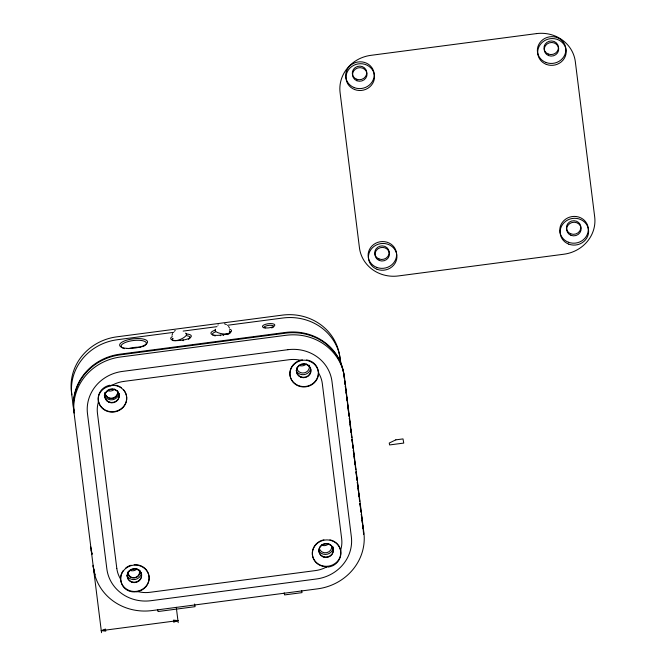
<?xml version="1.0" encoding="UTF-8"?>
<svg xmlns="http://www.w3.org/2000/svg" width="666" height="666" viewBox="0 0 666 666"><rect width="100%" height="100%" fill="white"/><g stroke="black" fill="none" stroke-linecap="round" stroke-linejoin="round"><path stroke-width="1" d="M172.019 335.314L172.602 333.558M110.914 385.989A14.261 12.829 -8.1 0 0 98.335 400.574L98.252 402.572A29.912 28.022 -10.1 0 0 97.436 413.153L116.8 568.389M328.321 567.024A14.261 13.77 -13.4 0 0 340.776 551.448L340.875 549.392A29.912 28.022 -10.1 0 0 341.683 538.877L322.319 383.633A29.912 28.022 -10.1 0 0 318.956 373.668L318.348 371.703A14.261 13.378 5.6 0 0 302.522 360.248L300.341 360.231A29.912 28.022 -10.1 0 0 289.186 359.715L123.635 381.435M174.292 331.26L175.25 330.502M217.899 325.133L218.24 324.883M110.847 385.439L112.954 384.823A29.912 28.022 -10.1 0 1 123.626 381.452M326.157 567.199L328.263 566.583M101.265 630.66L105.494 629.062L105.752 631.11L101.265 630.66L177.939 620.595L173.451 620.146L173.709 622.186L177.939 620.595M326.165 567.191A29.912 28.022 -10.1 0 1 315.493 570.579L149.942 592.315A29.912 28.022 -10.1 0 1 138.778 591.791L136.655 591.733M173.734 332.334L117.299 339.735A51.965 48.676 -10.1 0 0 71.803 394.805M183.142 331.094L216.999 326.648M227.347 325.291L282.842 318.007A51.965 48.676 -10.1 0 1 340.384 359.557L340.992 364.41M179.862 340.468L183.292 340.018A8.966 2.989 -7.1 0 0 191.217 336.621A8.966 2.989 -7.1 0 0 186.097 333.957M225.94 334.29A8.508 2.839 -7.1 0 1 223.435 334.748L220.005 335.198A8.891 2.964 -7.1 0 1 211.239 333.949A8.891 2.964 -7.1 0 1 215.359 330.095M224.517 323.818L226.382 324.575M228.538 326.432L229.412 327.78M318.431 372.802L318.465 372.86A14.286 13.378 -10.1 0 1 305.453 386.879A14.286 13.378 -10.1 0 1 290.076 375.782A14.286 13.378 -10.1 0 1 301.365 360.481M136.58 591.716A14.261 13.22 -24.7 0 1 120.862 580.311L120.188 578.413A29.912 28.022 -10.1 0 1 116.808 568.398M182.942 340.06L182.992 340.626M340.584 550.357L340.601 550.424A14.286 13.378 -10.1 0 0 324.567 540.084A14.286 13.378 -10.1 0 0 312.412 554.795A14.286 13.378 -10.1 0 0 327.089 566.691M220.354 335.148L220.396 335.714M301.648 590.584L302.006 592.632L284.582 594.913L284.215 592.873M194.589 604.012L195.063 606.668L158.033 611.53L157.717 609.756M344.014 375.358L344.38 378.271M344.622 380.211L345.229 385.065M345.346 386.03L349.101 416.108M349.342 418.048L350.433 426.781M350.674 428.721L351.157 432.609M351.282 433.574L351.765 437.454M352.006 439.393L352.489 443.281M352.614 444.247L353.097 448.126M353.338 450.066L354.429 458.799M354.67 460.739L355.761 469.472M356.119 472.385L357.093 480.144M357.334 482.084L358.416 490.817M358.666 492.757L359.748 501.49M359.99 503.429L360.964 511.197M361.322 514.102L362.412 522.835M362.654 524.775L363.386 530.602A52.772 49.434 -10.1 0 1 363.686 534.149M343.964 375.582L344.33 378.488M344.688 381.402L345.055 384.315M345.296 386.255L345.779 390.134M346.02 392.074L346.262 394.014M346.628 396.928L347.111 400.807M347.477 403.713L347.719 405.652M347.96 407.6L348.443 411.48M348.684 413.42L349.051 416.325M349.292 418.273L349.775 422.152M350.016 424.092L350.383 426.998M350.624 428.946L351.107 432.825M351.348 434.765L351.715 437.67M351.956 439.618L352.314 442.524M352.68 445.437L353.047 448.343M353.288 450.291L353.771 454.17M354.012 456.11L354.37 459.016M354.737 461.929L355.103 464.843M355.344 466.783L355.702 469.688M355.944 471.628L356.435 475.516M356.676 477.455L357.034 480.361M357.276 482.301L357.767 486.188M358.008 488.128L358.366 491.033M358.608 492.973L359.091 496.861M359.34 498.801L359.582 500.74M359.94 503.646L360.423 507.534M360.789 510.439L361.03 512.379M361.272 514.318L361.755 518.206M361.996 520.146L362.362 523.051M362.604 524.991L363.087 528.879M340.176 360.431L339.693 356.551A51.815 48.535 -10.1 0 0 282.317 315.126L116.775 336.846A51.815 48.535 -10.1 0 0 71.42 391.758L101.523 632.7M176.282 607.317L178.197 622.635M223.493 335.348L223.426 334.798M183.341 340.676L183.283 340.126M229.429 331.102A7.692 2.564 8.8 0 1 222.635 333.857A7.692 2.564 8.8 0 1 215.576 329.245M185.573 333.15A7.692 2.631 -23.1 0 1 180.27 339.444A7.692 2.631 -23.1 0 1 172.852 338.361M91.925 554.353A51.965 48.676 -10.1 0 1 91.175 550.041M92.199 553.921A51.815 48.535 -10.1 0 1 90.784 546.994M343.847 374.608A52.731 49.392 -10.1 0 0 285.448 332.451L119.905 354.179A52.731 49.392 -10.1 0 0 73.743 410.056L73.843 410.822A52.772 49.434 -10.1 0 1 120.038 354.895L285.581 333.166A52.772 49.434 -10.1 0 1 343.897 374.483M363.311 530.727A52.731 49.392 -10.1 0 1 363.544 534.282M93.873 569.671A52.731 49.392 -10.1 0 1 93.107 565.292M128.521 348.609A12.746 4.246 -7.1 0 1 141.001 347.277M179.853 340.418A8.883 2.964 -7.1 0 1 171.761 339.76A8.883 2.964 -7.1 0 1 172.319 336.555M186.78 335.747A7.651 2.531 -7.1 0 1 188.378 339.335M173.002 340.634A7.651 2.531 -7.1 0 1 172.877 338.361M229.42 329.096A8.916 2.972 -7.1 0 1 225.866 334.232M229.37 331.027A7.601 2.514 -7.1 0 1 227.139 334.623M215.185 335.955A7.601 2.514 -7.1 0 1 214.768 335.88M213.145 335.323A7.601 2.514 -7.1 0 1 215.551 331.876M331.768 545.962A6.369 5.969 -10.1 0 1 319.372 548.684M333.183 546.952A7.642 7.159 -10.1 0 1 327.364 554.195A7.642 7.159 -10.1 0 1 318.714 550.582M328.738 543.747A6.369 5.969 -10.1 0 1 321.345 545.079M117.657 391.375A6.369 5.969 -10.1 0 1 111.796 398.16A6.369 5.969 -10.1 0 1 104.987 392.499M119.014 393.423A7.642 7.159 -10.1 0 1 112.338 399.783A7.642 7.159 -10.1 0 1 104.304 395.354M114.627 389.16A6.369 5.969 -10.1 0 1 107.825 390.726M139.993 570.596A6.369 5.969 -10.1 0 1 135.073 577.772A6.369 5.969 -10.1 0 1 127.539 573.309M141.5 572.46A7.642 7.159 -10.1 0 1 135.315 579.437A7.642 7.159 -10.1 0 1 126.873 575.424M137.054 568.906A6.369 5.969 -10.1 0 1 130.253 570.471M309.099 365.151A6.369 5.969 -10.1 0 1 304.337 372.868A6.369 5.969 -10.1 0 1 296.711 367.873M296.087 370.521A7.642 7.159 -10.1 0 0 303.996 374.625A7.642 7.159 -10.1 0 0 310.647 368.614M306.31 364.002A6.369 5.969 -10.1 0 1 298.917 365.334M124.517 348.676A12.746 4.229 -7.1 0 1 124.933 342.657A12.746 4.229 -7.1 0 1 142.691 340.734A12.746 4.229 -7.1 0 1 142.832 346.686M264.094 328.005A4.937 1.623 -7.1 0 1 269.355 325.324A4.937 1.623 -7.1 0 1 273.052 327.347M272.053 327.872A4.937 1.623 -7.1 0 1 271.77 327.98M95.196 574.866A52.772 49.434 -10.1 0 1 93.207 566.058M120.679 579.22A14.286 13.378 -10.1 0 1 133.666 565.143A14.286 13.378 -10.1 0 1 149.034 576.24A14.286 13.378 -10.1 0 1 137.745 591.541M112.021 385.331A14.286 13.378 -10.1 0 1 126.698 397.227A14.286 13.378 -10.1 0 1 114.552 411.938A14.286 13.378 -10.1 0 1 98.526 401.665M134.216 564.71A14.286 13.378 -10.1 0 1 148.909 580.044A14.286 13.378 -10.1 0 1 129.529 590.625A14.286 13.378 -10.1 0 1 123.077 570.795M125.816 567.923A14.286 13.378 -10.1 0 1 131.202 565.209M329.936 539.843A14.286 13.378 -10.1 0 1 338.137 560.481A14.286 13.378 -10.1 0 1 314.535 560.397A14.286 13.378 -10.1 0 1 323.884 539.818M306.518 359.915A14.286 13.378 -10.1 0 1 315.9 380.469A14.286 13.378 -10.1 0 1 291.924 380.386A14.286 13.378 -10.1 0 1 302.464 359.906M123.451 389.593A14.286 13.378 -10.1 0 1 119.53 409.815A14.286 13.378 -10.1 0 1 99.067 403.271A14.286 13.378 -10.1 0 1 109.773 385.231M115.834 385.248A14.286 13.378 -10.1 0 1 121.279 387.637M74.126 413.053A52.88 49.534 -10.1 0 1 120.421 357.009L285.964 335.289A52.88 49.534 -10.1 0 1 344.522 377.564L363.886 532.8A52.88 49.534 -10.1 0 1 317.599 588.844L152.048 610.572A52.88 49.534 -10.1 0 1 93.49 568.289M117.441 390.584A6.369 5.969 -10.1 0 1 112.388 398.551A6.369 5.969 -10.1 0 1 105.07 392.632M138.919 569.838A5.711 5.353 -10.1 0 1 134.507 577.697A5.711 5.353 -10.1 0 1 128.305 571.228M395.82 439.851L389.252 443.04L389.585 444.938L403.746 443.081L403.005 438.911L395.82 439.851M536.396 33.616L370.854 55.345A35.156 32.925 -10.1 0 0 340.085 92.599L359.449 247.835A35.156 32.925 -10.1 0 0 398.376 275.94L563.919 254.212A35.156 32.925 -10.1 0 0 594.696 216.958L575.332 61.722A35.156 32.925 -10.1 0 0 536.396 33.616M287.887 349.7L122.336 371.428A39.827 37.304 -10.1 0 0 87.479 413.628L106.843 568.864A39.827 37.304 -10.1 0 0 150.941 600.699L316.483 578.979A39.827 37.304 -10.1 0 0 351.348 536.771L331.984 381.535A39.827 37.304 -10.1 0 0 287.887 349.7M126.74 348.376A14.061 4.687 -7.1 0 0 147.552 341.899A14.061 4.687 -7.1 0 0 126.465 340.234A14.061 4.687 -7.1 0 0 126.74 348.376M265.659 327.955A6.252 2.081 -7.1 0 0 274.85 325.041A6.252 2.081 -7.1 0 0 265.409 324.342A6.252 2.081 -7.1 0 0 265.659 327.955M131.585 582.126A7.251 6.793 -10.1 0 0 141.642 574.866A7.251 6.793 -10.1 0 0 130.136 570.446A7.251 6.793 -10.1 0 0 131.585 582.126M323.276 556.967A7.251 6.793 -10.1 0 0 333.325 549.716A7.251 6.793 -10.1 0 0 321.82 545.288A7.251 6.793 -10.1 0 0 323.276 556.967M300.849 377.214A7.251 6.793 -10.1 0 0 310.905 369.963A7.251 6.793 -10.1 0 0 299.392 365.542A7.251 6.793 -10.1 0 0 300.849 377.214M300.782 376.839A7.251 6.793 -10.1 0 0 310.839 369.588A7.251 6.793 -10.1 0 0 299.325 365.168A7.251 6.793 -10.1 0 0 300.782 376.839M109.166 402.372A7.251 6.793 -10.1 0 0 119.222 395.121A7.251 6.793 -10.1 0 0 107.709 390.701A7.251 6.793 -10.1 0 0 109.166 402.372M109.099 401.998A7.251 6.793 -10.1 0 0 119.156 394.747A7.251 6.793 -10.1 0 0 107.642 390.318A7.251 6.793 -10.1 0 0 109.099 401.998M131.518 581.743A7.251 6.793 -10.1 0 0 141.575 574.492A7.251 6.793 -10.1 0 0 130.061 570.071A7.251 6.793 -10.1 0 0 131.518 581.743M323.201 556.585A7.251 6.793 -10.1 0 0 333.258 549.333A7.251 6.793 -10.1 0 0 321.745 544.913A7.251 6.793 -10.1 0 0 323.201 556.585M354.62 89.535A14.286 13.378 -10.1 0 0 374.425 75.25A14.286 13.378 -10.1 0 0 351.756 66.533A14.286 13.378 -10.1 0 0 354.62 89.535M354.287 87.637A14.286 13.378 -10.1 0 0 374.092 73.352A14.286 13.378 -10.1 0 0 351.415 64.644A14.286 13.378 -10.1 0 0 354.287 87.637M356.66 79.246A7.251 6.793 -10.1 0 0 366.716 71.995A7.251 6.793 -10.1 0 0 355.203 67.574A7.251 6.793 -10.1 0 0 356.66 79.246M568.731 244.122A14.286 13.378 -10.1 0 0 588.536 229.837A14.286 13.378 -10.1 0 0 565.859 221.129A14.286 13.378 -10.1 0 0 568.731 244.122M568.389 242.233A14.286 13.378 -10.1 0 0 588.195 227.947A14.286 13.378 -10.1 0 0 565.526 219.231A14.286 13.378 -10.1 0 0 568.389 242.233M570.77 233.841A7.251 6.793 -10.1 0 0 580.819 226.59A7.251 6.793 -10.1 0 0 569.313 222.161A7.251 6.793 -10.1 0 0 570.77 233.841M546.303 64.377A14.286 13.378 -10.1 0 0 566.108 50.092A14.286 13.378 -10.1 0 0 543.439 41.384A14.286 13.378 -10.1 0 0 546.303 64.377M545.97 62.479A14.286 13.378 -10.1 0 0 565.775 48.193A14.286 13.378 -10.1 0 0 543.098 39.485A14.286 13.378 -10.1 0 0 545.97 62.479M548.343 54.088A7.251 6.793 -10.1 0 0 558.399 46.836A7.251 6.793 -10.1 0 0 546.886 42.416A7.251 6.793 -10.1 0 0 548.343 54.088M377.048 269.28A14.286 13.378 -10.1 0 0 396.853 254.995A14.286 13.378 -10.1 0 0 374.175 246.287A14.286 13.378 -10.1 0 0 377.048 269.28M376.706 267.391A14.286 13.378 -10.1 0 0 396.511 253.105A14.286 13.378 -10.1 0 0 373.842 244.389A14.286 13.378 -10.1 0 0 376.706 267.391M379.087 258.999A7.251 6.793 -10.1 0 0 389.135 251.74A7.251 6.793 -10.1 0 0 377.63 247.319A7.251 6.793 -10.1 0 0 379.087 258.999M571.037 235.356A7.251 6.793 -10.1 0 0 581.093 228.105A7.251 6.793 -10.1 0 0 569.58 223.676A7.251 6.793 -10.1 0 0 571.037 235.356M356.926 80.761A7.251 6.793 -10.1 0 0 366.983 73.51A7.251 6.793 -10.1 0 0 355.469 69.089A7.251 6.793 -10.1 0 0 356.926 80.761M548.609 55.603A7.251 6.793 -10.1 0 0 558.666 48.352A7.251 6.793 -10.1 0 0 547.152 43.931A7.251 6.793 -10.1 0 0 548.609 55.603M379.354 260.514A7.251 6.793 -10.1 0 0 389.41 253.255A7.251 6.793 -10.1 0 0 377.897 248.834A7.251 6.793 -10.1 0 0 379.354 260.514"/></g></svg>
